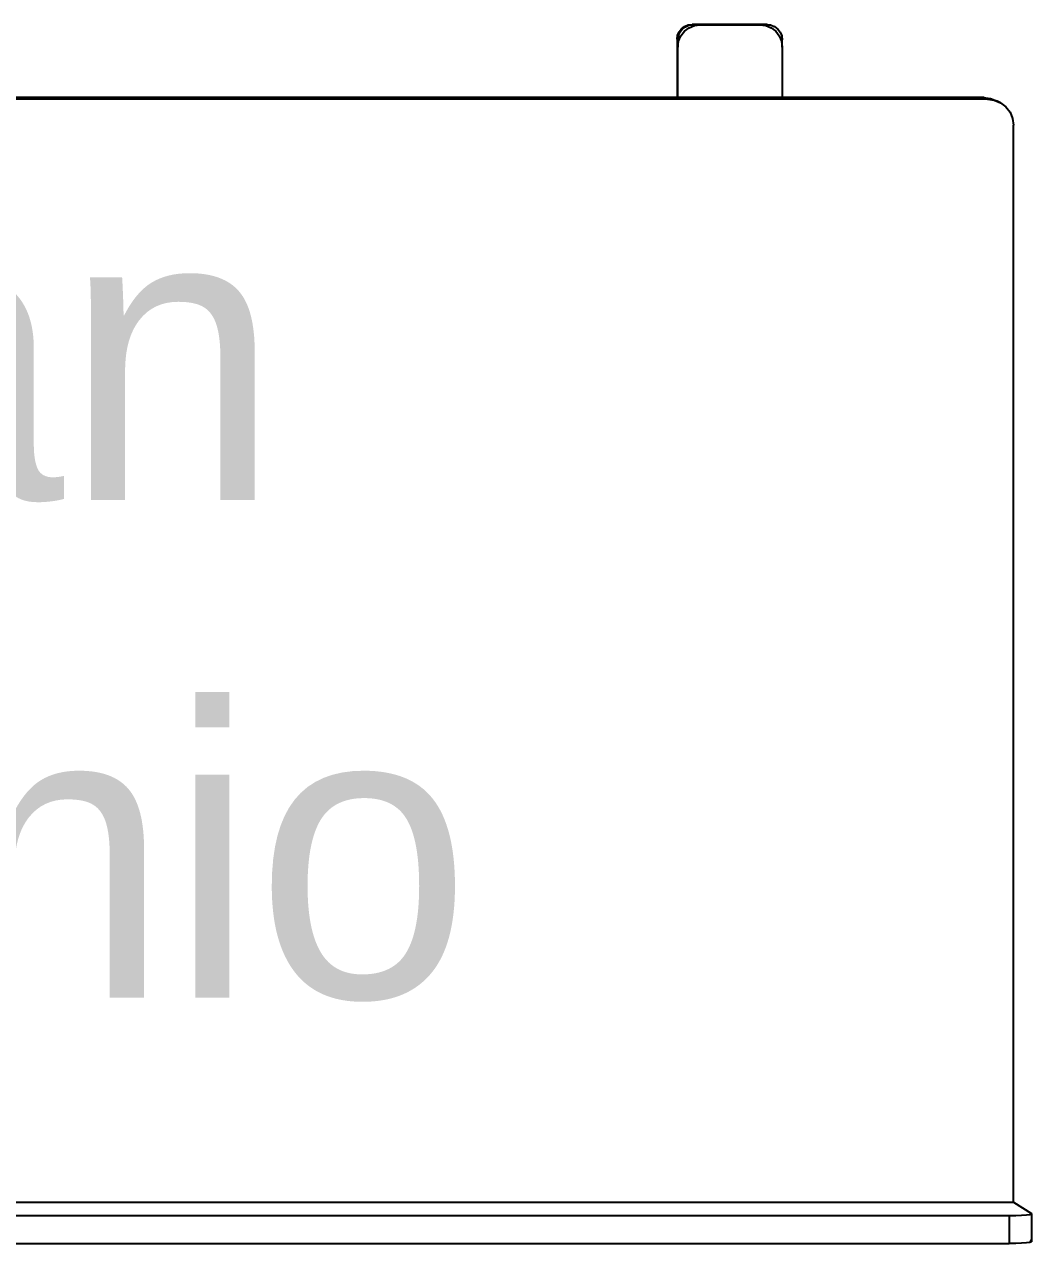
# Model space of a CAD drawing. Extents: x -4.2 to 4.2, y -5.7 to 5.7.
# Drawn here: x 2.658 to 3.179, y -2.037 to -1.407 of the extents above; entities that cross this region are included whole.
import ezdxf

# ---------------------------------------------------------------- set-up
doc = ezdxf.new("R2010")
doc.units = 0
doc.layers.get('0').update_dxf_attribs({"linetype": 'CONTINUOUS'})

# ---------------------------------------------------------------- blocks, each defined once
blk = doc.blocks.new('*X1')
for s, p in [('Juan', (2.35542, -1.65303)), ('Antonio', (2.209, -1.91018))]:
    blk.add_text(s, height=0.15).set_placement(p)

msp = doc.modelspace()

# ---------------------------------------------------------------- linework, layer by layer
for p, q in [((2.99597, -1.41284), (2.99674, -1.41098)), ((2.99637, -1.41303), (2.99714, -1.41117)), ((2.99674, -1.41098), (2.99796, -1.40938)), ((2.99714, -1.41117), (2.99837, -1.40957)), ((2.99766, -1.41309), (2.9995, -1.4107)), ((2.99796, -1.40938), (2.99956, -1.40815)), ((2.99837, -1.40957), (2.99997, -1.40834)), ((2.9995, -1.4107), (3.00189, -1.40886)), ((2.99956, -1.40815), (3.00142, -1.40738)), ((2.99997, -1.40834), (3.00183, -1.40757)), ((3.00142, -1.40738), (3.00342, -1.40712)), ((3.00183, -1.40757), (3.00382, -1.40731)), ((3.00189, -1.40886), (3.00468, -1.4077)), ((3.00382, -1.40731), (3.00342, -1.40712)), ((3.00727, -1.40712), (3.00342, -1.40712)), ((3.00768, -1.40731), (3.00382, -1.40731)), ((3.00468, -1.4077), (3.00768, -1.40731)), ((3.00768, -1.40731), (3.00727, -1.40712)), ((3.03811, -1.40712), (3.00727, -1.40712)), ((3.00768, -1.40731), (3.03852, -1.40731)), ((3.03852, -1.40731), (3.03811, -1.40712)), ((3.04197, -1.40712), (3.03811, -1.40712)), ((3.03852, -1.40731), (3.04152, -1.4077)), ((3.04238, -1.40731), (3.03852, -1.40731)), ((3.04152, -1.4077), (3.04431, -1.40886)), ((3.04197, -1.40712), (3.04396, -1.40738)), ((3.04238, -1.40731), (3.04197, -1.40712)), ((3.04238, -1.40731), (3.04437, -1.40757)), ((3.04396, -1.40738), (3.04437, -1.40757)), ((3.04431, -1.40886), (3.0467, -1.4107)), ((3.04437, -1.40757), (3.04582, -1.40815)), ((3.04582, -1.40815), (3.04588, -1.4082)), ((3.04623, -1.40834), (3.04588, -1.4082)), ((3.04623, -1.40834), (3.04783, -1.40957)), ((3.0467, -1.4107), (3.04854, -1.41309)), ((3.04783, -1.40957), (3.04906, -1.41117)), ((3.04906, -1.41117), (3.04983, -1.41303)), ((2.99571, -1.41483), (2.99597, -1.41284)), ((2.99611, -1.41502), (2.99571, -1.41483)), ((2.99571, -1.41483), (2.99571, -1.41869)), ((2.99611, -1.41502), (2.99637, -1.41303)), ((2.99611, -1.41502), (2.99611, -1.41888)), ((2.99611, -1.41888), (2.9965, -1.41588)), ((2.9965, -1.41588), (2.99766, -1.41309)), ((3.04854, -1.41309), (3.0497, -1.41588)), ((3.0497, -1.41588), (3.05009, -1.41888)), ((3.04983, -1.41303), (3.05009, -1.41502)), ((3.05009, -1.41888), (3.05009, -1.41502)), ((2.99571, -1.41869), (2.99571, -1.44491)), ((2.99611, -1.41888), (2.99571, -1.41869)), ((2.99611, -1.44491), (2.99611, -1.41888)), ((3.05009, -1.41888), (3.05009, -1.44491)), ((3.15612, -1.44581), (2.07463, -1.44581)), ((2.99571, -1.44491), (2.20388, -1.44491)), ((2.99611, -1.44491), (2.99571, -1.44491)), ((3.05009, -1.44491), (2.99611, -1.44491)), ((3.15416, -1.44491), (3.05009, -1.44491)), ((3.15416, -1.44491), (3.15764, -1.44536)), ((3.15612, -1.44581), (3.15416, -1.44491)), ((3.15612, -1.44581), (3.15961, -1.44626)), ((3.15764, -1.44536), (3.16089, -1.44671)), ((3.15961, -1.44626), (3.16285, -1.44761)), ((3.16285, -1.44761), (3.16089, -1.44671)), ((3.16285, -1.44761), (3.16566, -1.44976)), ((3.16566, -1.44976), (3.1678, -1.45255)), ((3.1678, -1.45255), (3.16915, -1.45579)), ((3.16915, -1.45579), (3.16961, -1.45928)), ((3.16961, -2.01586), (3.16961, -1.45928)), ((2.06117, -2.01585), (3.16961, -2.01586)), ((3.16961, -2.01586), (3.17894, -2.02179)), ((3.17381, -2.02283), (3.17074, -2.02295)), ((3.17631, -2.02264), (3.17381, -2.02283)), ((3.17807, -2.02239), (3.17631, -2.02264)), ((3.17894, -2.02211), (3.17807, -2.02239)), ((3.17894, -2.02179), (3.17896, -2.0221)), ((3.17896, -2.0221), (3.17894, -2.02211)), ((3.17896, -2.0221), (3.17894, -2.03609)), ((3.17894, -2.02211), (3.17894, -2.03609)), ((3.16731, -2.02299), (2.08198, -2.02299)), ((3.17074, -2.02295), (3.16731, -2.02299)), ((3.16731, -2.02299), (3.16731, -2.03729)), ((2.08198, -2.03729), (3.16731, -2.03729)), ((3.17074, -2.03725), (3.16731, -2.03729)), ((3.17381, -2.03713), (3.17074, -2.03725)), ((3.17631, -2.03694), (3.17381, -2.03713)), ((3.17807, -2.03669), (3.17631, -2.03694)), ((3.17807, -2.03553), (3.17894, -2.03609)), ((3.17896, -2.0364), (3.17807, -2.03669)), ((3.17894, -2.03609), (3.17896, -2.0364))]:
    msp.add_line(p, q)

# ---------------------------------------------------------------- block references
msp.add_blockref('*X1', (0, 0))

doc.saveas('drawing.dxf')
